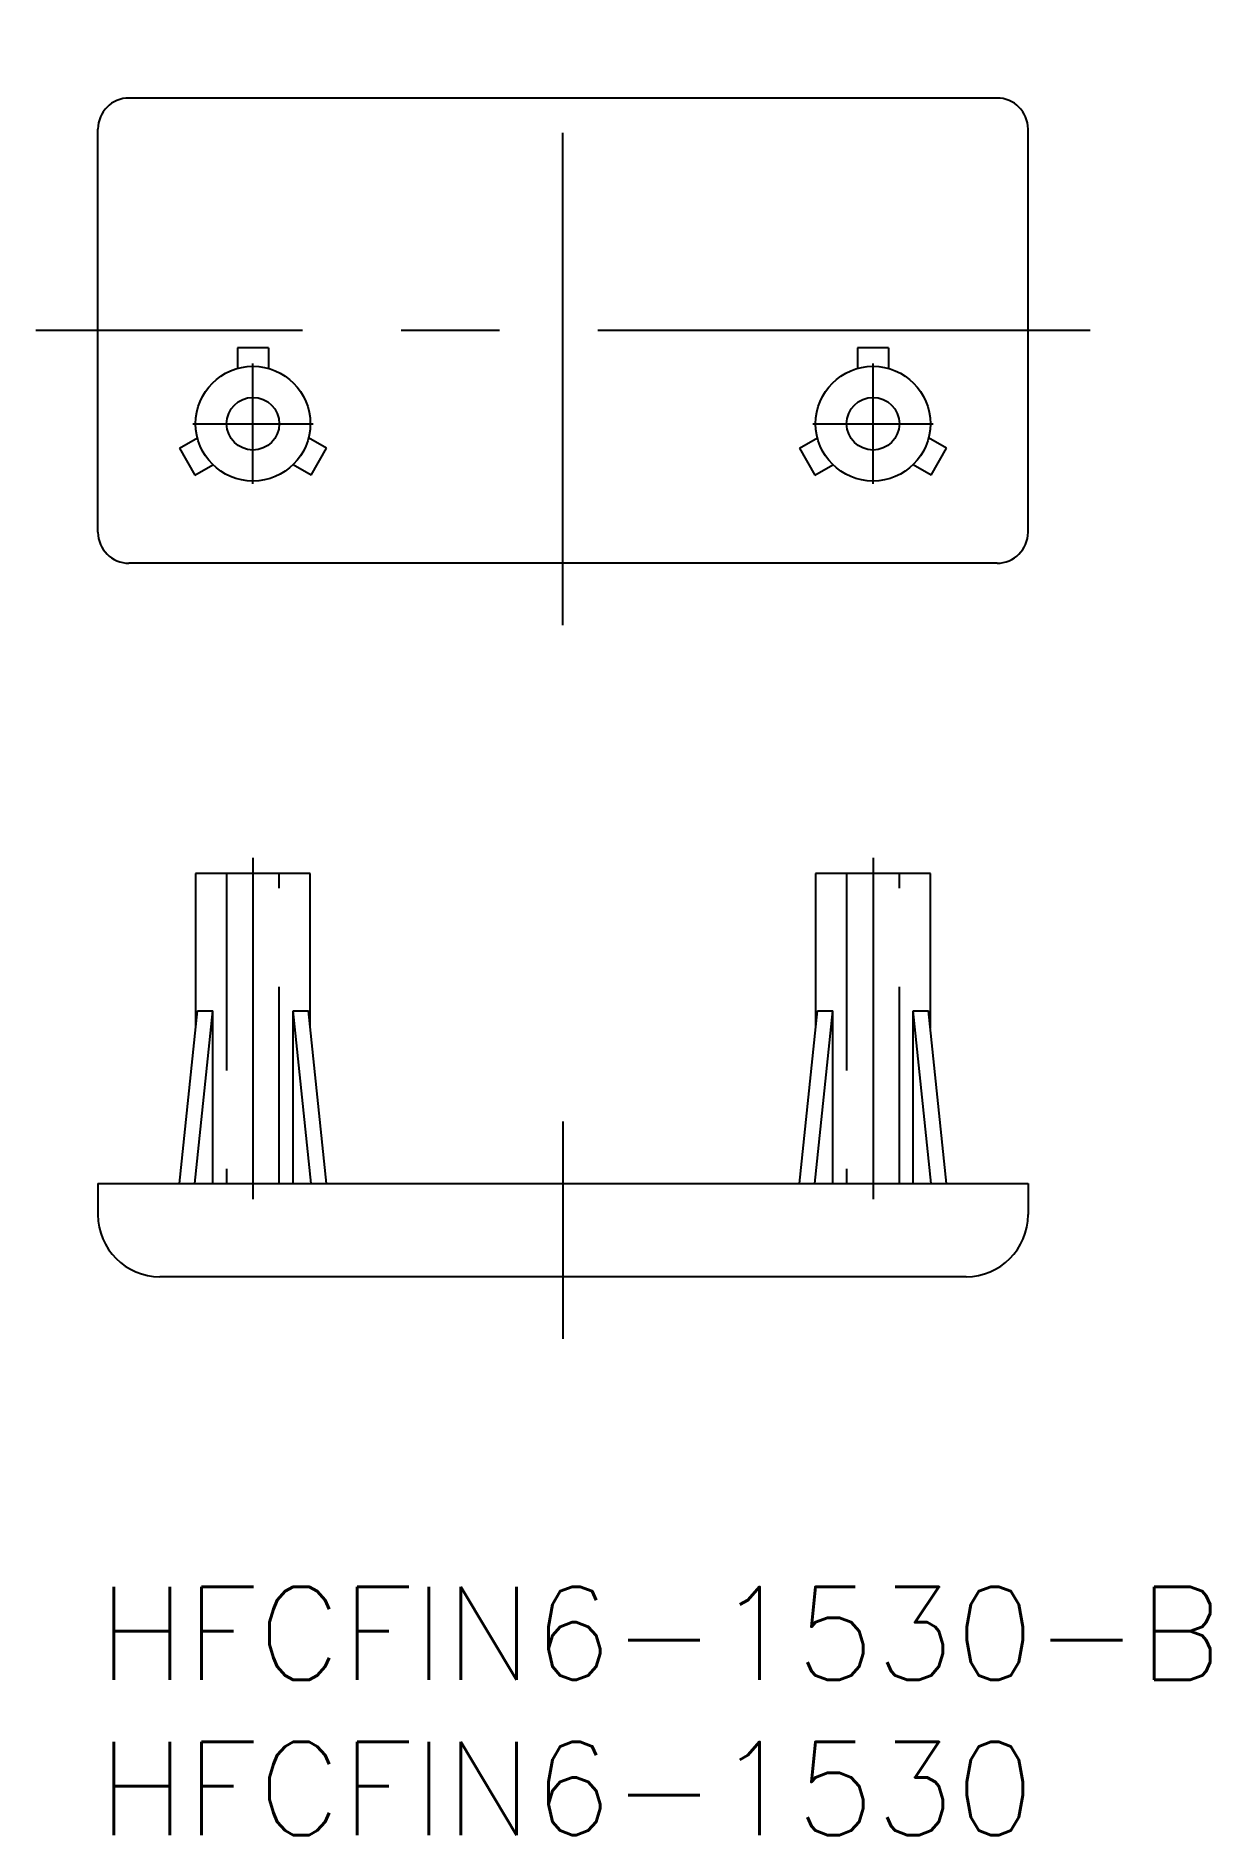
# Model space of a CAD drawing. Extents: x -2 to 35.9, y -8 to 50.
import ezdxf

# ---------------------------------------------------------------- set-up
doc = ezdxf.new("R2010")
doc.units = 0
doc.header["$LTSCALE"] = 0.5
doc.linetypes.add('CENTER', pattern=[50.8, 31.75, -6.35, 6.35, -6.35])
doc.linetypes.add('DASHED', pattern=[19.05, 12.7, -6.35])
for name, color, linetype in [('MSM_CENTER', 1, 'CENTER'), ('MSM_CONTINUOUS', 7, 'CONTINUOUS'), ('MSM_DASHED', 4, 'DASHED'), ('MSM_PART_NUMBER', 7, 'CONTINUOUS')]:
    doc.layers.add(name, color=color, linetype=linetype)
doc.styles.get("Standard").update_dxf_attribs({"font": 'txt.shx', "height": 1, "bigfont": 'bigfont.shx'})

# ---------------------------------------------------------------- blocks, each defined once
blk = doc.blocks.new('*U16')
at = {"layer": 'MSM_PART_NUMBER'}
blk.add_text('HFCFIN6-1530-B', height=3, dxfattribs=at).set_placement((0, -3))
blk = doc.blocks.new('*U17')
at = {"layer": 'MSM_PART_NUMBER'}
blk.add_text('HFCFIN6-1530', height=3, dxfattribs=at).set_placement((0, -8))

msp = doc.modelspace()

# ---------------------------------------------------------------- linework, layer by layer
at = {"layer": 'MSM_CENTER'}
for p, q in [((15, 31), (15, 50)), ((32, 40.5), (-2, 40.5)), ((5, 35.557), (5, 39.443)), ((25, 35.557), (25, 39.443)), ((3.058, 37.5), (6.942, 37.5)), ((23.058, 37.5), (26.942, 37.5)), ((5, 23.5), (5, 12.5)), ((25, 23.5), (25, 12.5)), ((15, 15), (15, 8))]:
    msp.add_line(p, q, dxfattribs=at)
at = {"layer": 'MSM_CONTINUOUS'}
for p, q in [((29, 48), (1, 48)), ((0, 34), (0, 47)), ((30, 34), (30, 47)), ((5.5, 39.95), (4.5, 39.95)), ((4.5, 39.95), (4.5, 39.281)), ((5.5, 39.95), (5.5, 39.281)), ((25.5, 39.95), (24.5, 39.95)), ((24.5, 39.95), (24.5, 39.281)), ((25.5, 39.95), (25.5, 39.281)), ((2.628, 36.708), (3.207, 37.042)), ((2.628, 36.708), (3.128, 35.842)), ((7.372, 36.708), (6.793, 37.042)), ((6.872, 35.842), (7.372, 36.708)), ((22.628, 36.708), (23.207, 37.042)), ((22.628, 36.708), (23.128, 35.842)), ((27.372, 36.708), (26.793, 37.042)), ((26.872, 35.842), (27.372, 36.708)), ((3.128, 35.842), (3.707, 36.176)), ((6.872, 35.842), (6.293, 36.176)), ((23.128, 35.842), (23.707, 36.176)), ((26.872, 35.842), (26.293, 36.176)), ((29, 33), (1, 33)), ((3.15, 23), (3.15, 18.021)), ((6.85, 23), (3.15, 23)), ((6.85, 18.021), (6.85, 23)), ((23.15, 23), (23.15, 18.021)), ((26.85, 23), (23.15, 23)), ((26.85, 18.021), (26.85, 23)), ((2.628, 13), (3.207, 18.574)), ((3.128, 13), (3.707, 18.574)), ((3.207, 18.574), (3.707, 18.574)), ((3.707, 13), (3.707, 18.574)), ((6.872, 13), (6.293, 18.574)), ((6.293, 13), (6.293, 18.574)), ((6.293, 18.574), (6.793, 18.574)), ((7.372, 13), (6.793, 18.574)), ((22.628, 13), (23.207, 18.574)), ((23.128, 13), (23.707, 18.574)), ((23.207, 18.574), (23.707, 18.574)), ((23.707, 13), (23.707, 18.574)), ((26.872, 13), (26.293, 18.574)), ((26.293, 13), (26.293, 18.574)), ((26.293, 18.574), (26.793, 18.574)), ((27.372, 13), (26.793, 18.574)), ((0, 13), (30, 13)), ((0, 13), (0, 12)), ((30, 13), (30, 12)), ((28, 10), (2, 10))]:
    msp.add_line(p, q, dxfattribs=at)
for centre, radius in [((5, 37.5), 1.85), ((25, 37.5), 1.85), ((5, 37.5), 0.85), ((25, 37.5), 0.85)]:
    msp.add_circle(centre, radius, dxfattribs=at)
for centre, radius, start, end in [((1, 47), 1, 90, 180), ((29, 47), 1, 0, 90), ((1, 34), 1, 180, 270), ((29, 34), 1, 270, 0), ((2, 12), 2, 180, 270), ((28, 12), 2, 270, 0)]:
    msp.add_arc(centre, radius, start, end, dxfattribs=at)
at = {"layer": 'MSM_DASHED'}
for p, q in [((4.15, 23), (4.15, 13)), ((5.85, 13), (5.85, 23)), ((24.15, 23), (24.15, 13)), ((25.85, 13), (25.85, 23))]:
    msp.add_line(p, q, dxfattribs=at)

# ---------------------------------------------------------------- block references
at = {"layer": 'MSM_CONTINUOUS'}
for name in ['*U16', '*U17']:
    msp.add_blockref(name, (0, 0), dxfattribs=at)

doc.saveas('drawing.dxf')
